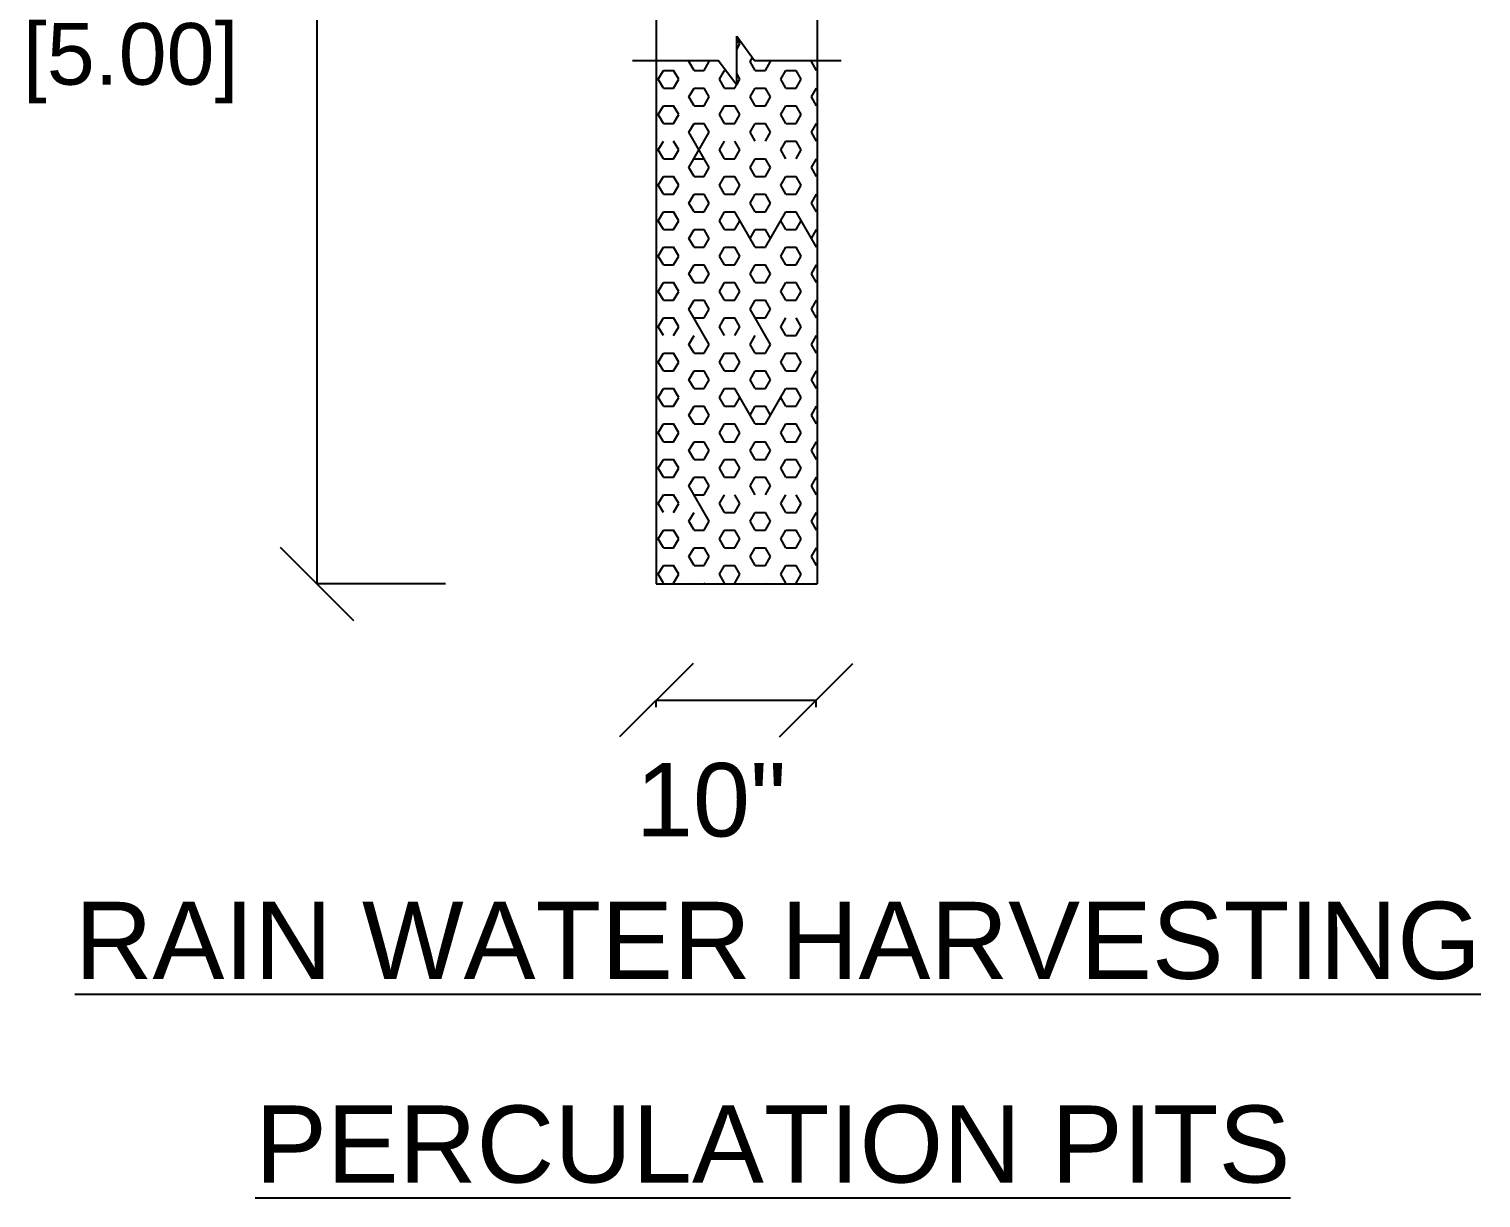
# Model space of a CAD drawing. Header units: metres. Extents: x 0 to 298, y 0 to 162.
# Drawn here: x 110.34 to 117.72, y 40.2 to 46.15 of the extents above; entities that cross this region are included whole.
import ezdxf

# ---------------------------------------------------------------- set-up
doc = ezdxf.new("R2010")
doc.units = ezdxf.units.M
doc.header["$MEASUREMENT"] = 0
doc.styles.add('style1', font='arial.ttf')

msp = doc.modelspace()

# ---------------------------------------------------------------- linework, layer by layer
for p, q in [((111.80189, 52.55661), (111.80189, 43.32662)), ((113.52737, 49.28865), (113.52737, 43.32662)), ((114.34436, 49.28865), (114.34436, 43.32662)), ((113.93587, 46.11177), (114.02661, 45.98723)), ((113.93587, 45.86269), (113.93587, 46.11177)), ((113.95248, 46.07184), (113.93587, 46.10061)), ((113.93587, 46.04307), (113.95248, 46.07184)), ((113.40556, 45.98723), (113.84226, 45.98723)), ((113.69302, 45.98196), (113.69606, 45.98723)), ((113.71896, 45.93702), (113.69302, 45.98196)), ((113.77085, 45.93702), (113.7968, 45.98196)), ((113.7968, 45.98196), (113.79376, 45.98723)), ((113.93587, 45.86269), (113.84226, 45.98723)), ((114.00437, 45.98196), (114.0159, 46.00193)), ((114.03031, 45.93702), (114.00437, 45.98196)), ((114.02661, 45.98723), (114.46617, 45.98723)), ((114.08221, 45.93702), (114.10815, 45.98196)), ((114.10815, 45.98196), (114.10511, 45.98723)), ((114.31572, 45.98196), (114.31876, 45.98723)), ((114.34167, 45.93702), (114.31572, 45.98196)), ((113.53734, 45.89208), (113.56328, 45.93702)), ((113.56329, 45.93702), (113.61518, 45.93702)), ((113.64112, 45.89208), (113.61518, 45.93702)), ((113.71896, 45.93702), (113.77085, 45.93702)), ((113.84869, 45.89208), (113.87464, 45.93702)), ((113.87464, 45.93702), (113.88, 45.93702)), ((113.95248, 45.89208), (113.93587, 45.92085)), ((114.03031, 45.93702), (114.08221, 45.93702)), ((114.16004, 45.89208), (114.18599, 45.93702)), ((114.18599, 45.93702), (114.23788, 45.93702)), ((114.26383, 45.89208), (114.23788, 45.93702)), ((114.34167, 45.93702), (114.34436, 45.93702)), ((113.56328, 45.84714), (113.53734, 45.89208)), ((113.56329, 45.84714), (113.61518, 45.84714)), ((113.61518, 45.84714), (113.64112, 45.89208)), ((113.69302, 45.8022), (113.71896, 45.84714)), ((113.71896, 45.84714), (113.77085, 45.84714)), ((113.7968, 45.8022), (113.77085, 45.84714)), ((113.87464, 45.84714), (113.84869, 45.89208)), ((113.87464, 45.84714), (113.92653, 45.84714)), ((113.92653, 45.84714), (113.93566, 45.86296)), ((113.93587, 45.86331), (113.95248, 45.89208)), ((114.00437, 45.8022), (114.03031, 45.84714)), ((114.03031, 45.84714), (114.08221, 45.84714)), ((114.10815, 45.8022), (114.08221, 45.84714)), ((114.18599, 45.84714), (114.16004, 45.89208)), ((114.18599, 45.84714), (114.23788, 45.84714)), ((114.23788, 45.84714), (114.26383, 45.89208)), ((114.31572, 45.8022), (114.34167, 45.84714)), ((114.34167, 45.84714), (114.34436, 45.84714)), ((113.53734, 45.71232), (113.56328, 45.75726)), ((113.56329, 45.75726), (113.61518, 45.75726)), ((113.64112, 45.71232), (113.61518, 45.75726)), ((113.71896, 45.75726), (113.69302, 45.8022)), ((113.71896, 45.75726), (113.77085, 45.75726)), ((113.77085, 45.75726), (113.7968, 45.8022)), ((113.84869, 45.71232), (113.87464, 45.75726)), ((113.87464, 45.75726), (113.92653, 45.75726)), ((113.95248, 45.71232), (113.92653, 45.75726)), ((114.03031, 45.75726), (114.00437, 45.8022)), ((114.03031, 45.75726), (114.08221, 45.75726)), ((114.08221, 45.75726), (114.10815, 45.8022)), ((114.16004, 45.71232), (114.18599, 45.75726)), ((114.18599, 45.75726), (114.23788, 45.75726)), ((114.26383, 45.71232), (114.23788, 45.75726)), ((114.34167, 45.75726), (114.31572, 45.8022)), ((114.34167, 45.75726), (114.34436, 45.75726)), ((113.56328, 45.66738), (113.53734, 45.71232)), ((113.61518, 45.66738), (113.64112, 45.71232)), ((113.87464, 45.66738), (113.84869, 45.71232)), ((113.92653, 45.66738), (113.95248, 45.71232)), ((114.18599, 45.66738), (114.16004, 45.71232)), ((114.23788, 45.66738), (114.26383, 45.71232)), ((113.56329, 45.66738), (113.61518, 45.66738)), ((113.69302, 45.62244), (113.71896, 45.66738)), ((113.7968, 45.44268), (113.69302, 45.62244)), ((113.69302, 45.44268), (113.7968, 45.62244)), ((113.71896, 45.66738), (113.77085, 45.66738)), ((113.7968, 45.62244), (113.77085, 45.66738)), ((113.87464, 45.66738), (113.92653, 45.66738)), ((114.00437, 45.62244), (114.03031, 45.66738)), ((114.03031, 45.5775), (114.00437, 45.62244)), ((114.03031, 45.66738), (114.08221, 45.66738)), ((114.10815, 45.62244), (114.08221, 45.66738)), ((114.08221, 45.5775), (114.10815, 45.62244)), ((114.18599, 45.66738), (114.23788, 45.66738)), ((114.31572, 45.62244), (114.34167, 45.66738)), ((114.34167, 45.5775), (114.31572, 45.62244)), ((114.34167, 45.66738), (114.34436, 45.66738)), ((113.53734, 45.53256), (113.56328, 45.5775)), ((113.56328, 45.48762), (113.53734, 45.53256)), ((113.64112, 45.53256), (113.61518, 45.5775)), ((113.61518, 45.48762), (113.64112, 45.53256)), ((113.84869, 45.53256), (113.87464, 45.5775)), ((113.87464, 45.48762), (113.84869, 45.53256)), ((113.95248, 45.53256), (113.92653, 45.5775)), ((113.92653, 45.48762), (113.95248, 45.53256)), ((114.16004, 45.53256), (114.18599, 45.5775)), ((114.18599, 45.48762), (114.16004, 45.53256)), ((114.18599, 45.5775), (114.23788, 45.5775)), ((114.26383, 45.53256), (114.23788, 45.5775)), ((114.23788, 45.48762), (114.26383, 45.53256)), ((113.56329, 45.48762), (113.61518, 45.48762)), ((113.71896, 45.48762), (113.77085, 45.48762)), ((113.87464, 45.48762), (113.92653, 45.48762)), ((114.00437, 45.44268), (114.03031, 45.48762)), ((114.03031, 45.48762), (114.08221, 45.48762)), ((114.10815, 45.44268), (114.08221, 45.48762)), ((114.31572, 45.44268), (114.34167, 45.48762)), ((114.34167, 45.48762), (114.34436, 45.48762)), ((113.53734, 45.3528), (113.56328, 45.39774)), ((113.56329, 45.39774), (113.61518, 45.39774)), ((113.64112, 45.3528), (113.61518, 45.39774)), ((113.71896, 45.39774), (113.69302, 45.44268)), ((113.71896, 45.39774), (113.77085, 45.39774)), ((113.77085, 45.39774), (113.7968, 45.44268)), ((113.84869, 45.3528), (113.87464, 45.39774)), ((113.87464, 45.39774), (113.92653, 45.39774)), ((113.95248, 45.3528), (113.92653, 45.39774)), ((114.03031, 45.39774), (114.00437, 45.44268)), ((114.03031, 45.39774), (114.08221, 45.39774)), ((114.08221, 45.39774), (114.10815, 45.44268)), ((114.16004, 45.3528), (114.18599, 45.39774)), ((114.18599, 45.39774), (114.23788, 45.39774)), ((114.26383, 45.3528), (114.23788, 45.39774)), ((114.34167, 45.39774), (114.31572, 45.44268)), ((114.34167, 45.39774), (114.34436, 45.39774)), ((113.56328, 45.30786), (113.53734, 45.3528)), ((113.56329, 45.30786), (113.61518, 45.30786)), ((113.61518, 45.30786), (113.64112, 45.3528)), ((113.69302, 45.26292), (113.71896, 45.30786)), ((113.71896, 45.30786), (113.77085, 45.30786)), ((113.7968, 45.26292), (113.77085, 45.30786)), ((113.87464, 45.30786), (113.84869, 45.3528)), ((113.87464, 45.30786), (113.92653, 45.30786)), ((113.92653, 45.30786), (113.95248, 45.3528)), ((114.00437, 45.26292), (114.03031, 45.30786)), ((114.03031, 45.30786), (114.08221, 45.30786)), ((114.10815, 45.26292), (114.08221, 45.30786)), ((114.18599, 45.30786), (114.16004, 45.3528)), ((114.18599, 45.30786), (114.23788, 45.30786)), ((114.23788, 45.30786), (114.26383, 45.3528)), ((114.31572, 45.26292), (114.34167, 45.30786)), ((114.34167, 45.30786), (114.34436, 45.30786)), ((113.71896, 45.21798), (113.69302, 45.26292)), ((113.77085, 45.21798), (113.7968, 45.26292)), ((114.03031, 45.21798), (114.00437, 45.26292)), ((114.08221, 45.21798), (114.10815, 45.26292)), ((114.34167, 45.21798), (114.31572, 45.26292)), ((113.53734, 45.17304), (113.56328, 45.21798)), ((113.56328, 45.1281), (113.53734, 45.17304)), ((113.56329, 45.21798), (113.61518, 45.21798)), ((113.64112, 45.17304), (113.61518, 45.21798)), ((113.61518, 45.1281), (113.64112, 45.17304)), ((113.71896, 45.21798), (113.77085, 45.21798)), ((113.84869, 45.17304), (113.87464, 45.21798)), ((113.87464, 45.1281), (113.84869, 45.17304)), ((113.87464, 45.21798), (113.92653, 45.21798)), ((114.03031, 45.03822), (113.92653, 45.21798)), ((113.92653, 45.1281), (113.95248, 45.17304)), ((114.03031, 45.21798), (114.08221, 45.21798)), ((114.08221, 45.03822), (114.18599, 45.21798)), ((114.18599, 45.1281), (114.16004, 45.17304)), ((114.18599, 45.21798), (114.23788, 45.21798)), ((114.34167, 45.03822), (114.23788, 45.21798)), ((114.23788, 45.1281), (114.26383, 45.17304)), ((114.34167, 45.21798), (114.34436, 45.21798)), ((113.56329, 45.1281), (113.61518, 45.1281)), ((113.69302, 45.08316), (113.71896, 45.1281)), ((113.71896, 45.1281), (113.77085, 45.1281)), ((113.7968, 45.08316), (113.77085, 45.1281)), ((113.87464, 45.1281), (113.92653, 45.1281)), ((114.00437, 45.08316), (114.03031, 45.1281)), ((114.03031, 45.1281), (114.08221, 45.1281)), ((114.10815, 45.08316), (114.08221, 45.1281)), ((114.18599, 45.1281), (114.23788, 45.1281)), ((114.31572, 45.08316), (114.34167, 45.1281)), ((114.34167, 45.1281), (114.34436, 45.1281)), ((113.53734, 44.99328), (113.56328, 45.03822)), ((113.56329, 45.03822), (113.61518, 45.03822)), ((113.64112, 44.99328), (113.61518, 45.03822)), ((113.71896, 45.03822), (113.69302, 45.08316)), ((113.71896, 45.03822), (113.77085, 45.03822)), ((113.77085, 45.03822), (113.7968, 45.08316)), ((113.84869, 44.99328), (113.87464, 45.03822)), ((113.87464, 45.03822), (113.92653, 45.03822)), ((113.95248, 44.99328), (113.92653, 45.03822)), ((114.03031, 45.03822), (114.08221, 45.03822)), ((114.16004, 44.99328), (114.18599, 45.03822)), ((114.18599, 45.03822), (114.23788, 45.03822)), ((114.26383, 44.99328), (114.23788, 45.03822)), ((114.34167, 45.03822), (114.34436, 45.03822)), ((113.56328, 44.94834), (113.53734, 44.99328)), ((113.56329, 44.94834), (113.61518, 44.94834)), ((113.61518, 44.94834), (113.64112, 44.99328)), ((113.69302, 44.9034), (113.71896, 44.94834)), ((113.71896, 44.94834), (113.77085, 44.94834)), ((113.7968, 44.9034), (113.77085, 44.94834)), ((113.87464, 44.94834), (113.84869, 44.99328)), ((113.87464, 44.94834), (113.92653, 44.94834)), ((113.92653, 44.94834), (113.95248, 44.99328)), ((114.00437, 44.9034), (114.03031, 44.94834)), ((114.03031, 44.94834), (114.08221, 44.94834)), ((114.10815, 44.9034), (114.08221, 44.94834)), ((114.18599, 44.94834), (114.16004, 44.99328)), ((114.18599, 44.94834), (114.23788, 44.94834)), ((114.23788, 44.94834), (114.26383, 44.99328)), ((114.31572, 44.9034), (114.34167, 44.94834)), ((114.34167, 44.94834), (114.34436, 44.94834)), ((113.71896, 44.85846), (113.69302, 44.9034)), ((113.77085, 44.85846), (113.7968, 44.9034)), ((114.03031, 44.85846), (114.00437, 44.9034)), ((114.08221, 44.85846), (114.10815, 44.9034)), ((114.34167, 44.85846), (114.31572, 44.9034)), ((113.53734, 44.81352), (113.56328, 44.85846)), ((113.56328, 44.76858), (113.53734, 44.81352)), ((113.56329, 44.85846), (113.61518, 44.85846)), ((113.64112, 44.81352), (113.61518, 44.85846)), ((113.61518, 44.76858), (113.64112, 44.81352)), ((113.71896, 44.85846), (113.77085, 44.85846)), ((113.84869, 44.81352), (113.87464, 44.85846)), ((113.87464, 44.76858), (113.84869, 44.81352)), ((113.87464, 44.85846), (113.92653, 44.85846)), ((113.95248, 44.81352), (113.92653, 44.85846)), ((113.92653, 44.76858), (113.95248, 44.81352)), ((114.03031, 44.85846), (114.08221, 44.85846)), ((114.16004, 44.81352), (114.18599, 44.85846)), ((114.18599, 44.76858), (114.16004, 44.81352)), ((114.18599, 44.85846), (114.23788, 44.85846)), ((114.26383, 44.81352), (114.23788, 44.85846)), ((114.23788, 44.76858), (114.26383, 44.81352)), ((114.34167, 44.85846), (114.34436, 44.85846)), ((113.56329, 44.76858), (113.61518, 44.76858)), ((113.69302, 44.72364), (113.71896, 44.76858)), ((113.7968, 44.54388), (113.69302, 44.72364)), ((113.71896, 44.76858), (113.77085, 44.76858)), ((113.7968, 44.72364), (113.77085, 44.76858)), ((113.77085, 44.6787), (113.7968, 44.72364)), ((113.87464, 44.76858), (113.92653, 44.76858)), ((114.00437, 44.72364), (114.03031, 44.76858)), ((114.10815, 44.54388), (114.00437, 44.72364)), ((114.03031, 44.76858), (114.08221, 44.76858)), ((114.10815, 44.72364), (114.08221, 44.76858)), ((114.08221, 44.6787), (114.10815, 44.72364)), ((114.18599, 44.76858), (114.23788, 44.76858)), ((114.31572, 44.72364), (114.34167, 44.76858)), ((114.34167, 44.6787), (114.31572, 44.72364)), ((114.34167, 44.76858), (114.34436, 44.76858)), ((113.53734, 44.63376), (113.56328, 44.6787)), ((113.56329, 44.6787), (113.61518, 44.6787)), ((113.64112, 44.63376), (113.61518, 44.6787)), ((113.71896, 44.6787), (113.77085, 44.6787)), ((113.84869, 44.63376), (113.87464, 44.6787)), ((113.87464, 44.6787), (113.92653, 44.6787)), ((113.95248, 44.63376), (113.92653, 44.6787)), ((114.03031, 44.6787), (114.08221, 44.6787)), ((114.16004, 44.63376), (114.18599, 44.6787)), ((114.26383, 44.63376), (114.23788, 44.6787)), ((114.34167, 44.6787), (114.34436, 44.6787)), ((113.56328, 44.58882), (113.53734, 44.63376)), ((113.61518, 44.58882), (113.64112, 44.63376)), ((113.69302, 44.54388), (113.71896, 44.58882)), ((113.87464, 44.58882), (113.84869, 44.63376)), ((113.92653, 44.58882), (113.95248, 44.63376)), ((114.00437, 44.54388), (114.03031, 44.58882)), ((114.18599, 44.58882), (114.16004, 44.63376)), ((114.18599, 44.58882), (114.23788, 44.58882)), ((114.23788, 44.58882), (114.26383, 44.63376)), ((114.31572, 44.54388), (114.34167, 44.58882)), ((113.53734, 44.454), (113.56328, 44.49894)), ((113.56329, 44.49894), (113.61518, 44.49894)), ((113.64112, 44.454), (113.61518, 44.49894)), ((113.71896, 44.49894), (113.69302, 44.54388)), ((113.71896, 44.49894), (113.77085, 44.49894)), ((113.77085, 44.49894), (113.7968, 44.54388)), ((113.84869, 44.454), (113.87464, 44.49894)), ((113.87464, 44.49894), (113.92653, 44.49894)), ((113.95248, 44.454), (113.92653, 44.49894)), ((114.03031, 44.49894), (114.00437, 44.54388)), ((114.03031, 44.49894), (114.08221, 44.49894)), ((114.08221, 44.49894), (114.10815, 44.54388)), ((114.16004, 44.454), (114.18599, 44.49894)), ((114.18599, 44.49894), (114.23788, 44.49894)), ((114.26383, 44.454), (114.23788, 44.49894)), ((114.34167, 44.49894), (114.31572, 44.54388)), ((114.34167, 44.49894), (114.34436, 44.49894)), ((113.56328, 44.40906), (113.53734, 44.454)), ((113.61518, 44.40906), (113.64112, 44.454)), ((113.87464, 44.40906), (113.84869, 44.454)), ((113.92653, 44.40906), (113.95248, 44.454)), ((114.18599, 44.40906), (114.16004, 44.454)), ((114.23788, 44.40906), (114.26383, 44.454)), ((113.56329, 44.40906), (113.61518, 44.40906)), ((113.69302, 44.36412), (113.71896, 44.40906)), ((113.71896, 44.31918), (113.69302, 44.36412)), ((113.71896, 44.40906), (113.77085, 44.40906)), ((113.7968, 44.36412), (113.77085, 44.40906)), ((113.77085, 44.31918), (113.7968, 44.36412)), ((113.87464, 44.40906), (113.92653, 44.40906)), ((114.00437, 44.36412), (114.03031, 44.40906)), ((114.03031, 44.31918), (114.00437, 44.36412)), ((114.03031, 44.40906), (114.08221, 44.40906)), ((114.10815, 44.36412), (114.08221, 44.40906)), ((114.08221, 44.31918), (114.10815, 44.36412)), ((114.18599, 44.40906), (114.23788, 44.40906)), ((114.31572, 44.36412), (114.34167, 44.40906)), ((114.34167, 44.31918), (114.31572, 44.36412)), ((114.34167, 44.40906), (114.34436, 44.40906)), ((113.53734, 44.27424), (113.56328, 44.31918)), ((113.56328, 44.2293), (113.53734, 44.27424)), ((113.56329, 44.31918), (113.61518, 44.31918)), ((113.64112, 44.27424), (113.61518, 44.31918)), ((113.61518, 44.2293), (113.64112, 44.27424)), ((113.71896, 44.31918), (113.77085, 44.31918)), ((113.84869, 44.27424), (113.87464, 44.31918)), ((113.87464, 44.2293), (113.84869, 44.27424)), ((113.87464, 44.31918), (113.92653, 44.31918)), ((114.03031, 44.13942), (113.92653, 44.31918)), ((113.92653, 44.2293), (113.95248, 44.27424)), ((114.03031, 44.31918), (114.08221, 44.31918)), ((114.08221, 44.13942), (114.18599, 44.31918)), ((114.18599, 44.2293), (114.16004, 44.27424)), ((114.18599, 44.31918), (114.23788, 44.31918)), ((114.26383, 44.27424), (114.23788, 44.31918)), ((114.23788, 44.2293), (114.26383, 44.27424)), ((114.34167, 44.31918), (114.34436, 44.31918)), ((113.56329, 44.2293), (113.61518, 44.2293)), ((113.69302, 44.18436), (113.71896, 44.2293)), ((113.71896, 44.2293), (113.77085, 44.2293)), ((113.7968, 44.18436), (113.77085, 44.2293)), ((113.87464, 44.2293), (113.92653, 44.2293)), ((114.00437, 44.18436), (114.03031, 44.2293)), ((114.03031, 44.2293), (114.08221, 44.2293)), ((114.10815, 44.18436), (114.08221, 44.2293)), ((114.18599, 44.2293), (114.23788, 44.2293)), ((114.31572, 44.18436), (114.34167, 44.2293)), ((114.34167, 44.2293), (114.34436, 44.2293)), ((113.53734, 44.09448), (113.56328, 44.13942)), ((113.56329, 44.13942), (113.61518, 44.13942)), ((113.64112, 44.09448), (113.61518, 44.13942)), ((113.71896, 44.13942), (113.69302, 44.18436)), ((113.71896, 44.13942), (113.77085, 44.13942)), ((113.77085, 44.13942), (113.7968, 44.18436)), ((113.84869, 44.09448), (113.87464, 44.13942)), ((113.87464, 44.13942), (113.92653, 44.13942)), ((113.95248, 44.09448), (113.92653, 44.13942)), ((114.03031, 44.13942), (114.08221, 44.13942)), ((114.16004, 44.09448), (114.18599, 44.13942)), ((114.18599, 44.13942), (114.23788, 44.13942)), ((114.26383, 44.09448), (114.23788, 44.13942)), ((114.34167, 44.13942), (114.31572, 44.18436)), ((114.34167, 44.13942), (114.34436, 44.13942)), ((113.56328, 44.04954), (113.53734, 44.09448)), ((113.61518, 44.04954), (113.64112, 44.09448)), ((113.87464, 44.04954), (113.84869, 44.09448)), ((113.92653, 44.04954), (113.95248, 44.09448)), ((114.18599, 44.04954), (114.16004, 44.09448)), ((114.23788, 44.04954), (114.26383, 44.09448)), ((113.56329, 44.04954), (113.61518, 44.04954)), ((113.69302, 44.0046), (113.71896, 44.04954)), ((113.71896, 43.95966), (113.69302, 44.0046)), ((113.71896, 44.04954), (113.77085, 44.04954)), ((113.7968, 44.0046), (113.77085, 44.04954)), ((113.77085, 43.95966), (113.7968, 44.0046)), ((113.87464, 44.04954), (113.92653, 44.04954)), ((114.00437, 44.0046), (114.03031, 44.04954)), ((114.03031, 43.95966), (114.00437, 44.0046)), ((114.03031, 44.04954), (114.08221, 44.04954)), ((114.10815, 44.0046), (114.08221, 44.04954)), ((114.08221, 43.95966), (114.10815, 44.0046)), ((114.18599, 44.04954), (114.23788, 44.04954)), ((114.31572, 44.0046), (114.34167, 44.04954)), ((114.34167, 43.95966), (114.31572, 44.0046)), ((114.34167, 44.04954), (114.34436, 44.04954)), ((113.53734, 43.91472), (113.56328, 43.95966)), ((113.56328, 43.86978), (113.53734, 43.91472)), ((113.56329, 43.95966), (113.61518, 43.95966)), ((113.64112, 43.91472), (113.61518, 43.95966)), ((113.61518, 43.86978), (113.64112, 43.91472)), ((113.71896, 43.95966), (113.77085, 43.95966)), ((113.84869, 43.91472), (113.87464, 43.95966)), ((113.87464, 43.86978), (113.84869, 43.91472)), ((113.87464, 43.95966), (113.92653, 43.95966)), ((113.95248, 43.91472), (113.92653, 43.95966)), ((113.92653, 43.86978), (113.95248, 43.91472)), ((114.03031, 43.95966), (114.08221, 43.95966)), ((114.16004, 43.91472), (114.18599, 43.95966)), ((114.18599, 43.86978), (114.16004, 43.91472)), ((114.18599, 43.95966), (114.23788, 43.95966)), ((114.26383, 43.91472), (114.23788, 43.95966)), ((114.23788, 43.86978), (114.26383, 43.91472)), ((114.34167, 43.95966), (114.34436, 43.95966)), ((113.56329, 43.86978), (113.61518, 43.86978)), ((113.69302, 43.82484), (113.71896, 43.86978)), ((113.71896, 43.86978), (113.77085, 43.86978)), ((113.7968, 43.82484), (113.77085, 43.86978)), ((113.87464, 43.86978), (113.92653, 43.86978)), ((114.00437, 43.82484), (114.03031, 43.86978)), ((114.03031, 43.86978), (114.08221, 43.86978)), ((114.10815, 43.82484), (114.08221, 43.86978)), ((114.18599, 43.86978), (114.23788, 43.86978)), ((114.31572, 43.82484), (114.34167, 43.86978)), ((114.34167, 43.86978), (114.34436, 43.86978)), ((113.53734, 43.73496), (113.56328, 43.7799)), ((113.56329, 43.7799), (113.61518, 43.7799)), ((113.64112, 43.73496), (113.61518, 43.7799)), ((113.7968, 43.64508), (113.69302, 43.82484)), ((113.71896, 43.7799), (113.77085, 43.7799)), ((113.77085, 43.7799), (113.7968, 43.82484)), ((113.84869, 43.73496), (113.87464, 43.7799)), ((113.95248, 43.73496), (113.92653, 43.7799)), ((114.03031, 43.7799), (114.00437, 43.82484)), ((114.08221, 43.7799), (114.10815, 43.82484)), ((114.16004, 43.73496), (114.18599, 43.7799)), ((114.26383, 43.73496), (114.23788, 43.7799)), ((114.34167, 43.7799), (114.31572, 43.82484)), ((113.56328, 43.69002), (113.53734, 43.73496)), ((113.61518, 43.69002), (113.64112, 43.73496)), ((113.69302, 43.64508), (113.71896, 43.69002)), ((113.87464, 43.69002), (113.84869, 43.73496)), ((113.87464, 43.69002), (113.92653, 43.69002)), ((113.92653, 43.69002), (113.95248, 43.73496)), ((114.00437, 43.64508), (114.03031, 43.69002)), ((114.03031, 43.69002), (114.08221, 43.69002)), ((114.10815, 43.64508), (114.08221, 43.69002)), ((114.18599, 43.69002), (114.16004, 43.73496)), ((114.18599, 43.69002), (114.23788, 43.69002)), ((114.23788, 43.69002), (114.26383, 43.73496)), ((114.31572, 43.64508), (114.34167, 43.69002)), ((114.34167, 43.69002), (114.34436, 43.69002)), ((113.71896, 43.60014), (113.69302, 43.64508)), ((113.77085, 43.60014), (113.7968, 43.64508)), ((114.03031, 43.60014), (114.00437, 43.64508)), ((114.08221, 43.60014), (114.10815, 43.64508)), ((114.34167, 43.60014), (114.31572, 43.64508)), ((113.53734, 43.55521), (113.56328, 43.60014)), ((113.56328, 43.51026), (113.53734, 43.5552)), ((113.56329, 43.60014), (113.61518, 43.60014)), ((113.64112, 43.5552), (113.61518, 43.60014)), ((113.61518, 43.51027), (113.64112, 43.55521)), ((113.71896, 43.60014), (113.77085, 43.60014)), ((113.84869, 43.55521), (113.87464, 43.60014)), ((113.87464, 43.51026), (113.84869, 43.5552)), ((113.87464, 43.60014), (113.92653, 43.60014)), ((113.95248, 43.5552), (113.92653, 43.60014)), ((113.92653, 43.51027), (113.95248, 43.55521)), ((114.03031, 43.60014), (114.08221, 43.60014)), ((114.16004, 43.55521), (114.18599, 43.60014)), ((114.18599, 43.51026), (114.16004, 43.5552)), ((114.18599, 43.60014), (114.23788, 43.60014)), ((114.26383, 43.5552), (114.23788, 43.60014)), ((114.23788, 43.51027), (114.26383, 43.55521)), ((114.34167, 43.60014), (114.34436, 43.60014)), ((113.56329, 43.51027), (113.61518, 43.51027)), ((113.69302, 43.46533), (113.71896, 43.51027)), ((113.71896, 43.42039), (113.69302, 43.46532)), ((113.71896, 43.51027), (113.77085, 43.51027)), ((113.7968, 43.46532), (113.77085, 43.51026)), ((113.77085, 43.42039), (113.7968, 43.46533)), ((113.87464, 43.51027), (113.92653, 43.51027)), ((114.00437, 43.46533), (114.03031, 43.51027)), ((114.03031, 43.42039), (114.00437, 43.46532)), ((114.03031, 43.51027), (114.08221, 43.51027)), ((114.10815, 43.46532), (114.08221, 43.51026)), ((114.08221, 43.42039), (114.10815, 43.46533)), ((114.18599, 43.51027), (114.23788, 43.51027)), ((114.31572, 43.46533), (114.34167, 43.51027)), ((114.34167, 43.42039), (114.31572, 43.46532)), ((114.34167, 43.51027), (114.34436, 43.51027)), ((113.53734, 43.37545), (113.56328, 43.42039)), ((113.56329, 43.42039), (113.61518, 43.42039)), ((113.64112, 43.37545), (113.61518, 43.42039)), ((113.71896, 43.42039), (113.77085, 43.42039)), ((113.84869, 43.37545), (113.87464, 43.42039)), ((113.87464, 43.42039), (113.92653, 43.42039)), ((113.95248, 43.37545), (113.92653, 43.42039)), ((114.03031, 43.42039), (114.08221, 43.42039)), ((114.16004, 43.37545), (114.18599, 43.42039)), ((114.18599, 43.42039), (114.23788, 43.42039)), ((114.26383, 43.37545), (114.23788, 43.42039)), ((114.34167, 43.42039), (114.34436, 43.42039)), ((112.45549, 43.32662), (111.80189, 43.32662)), ((113.52737, 43.32662), (114.34436, 43.32662)), ((113.56328, 43.33051), (113.53734, 43.37545)), ((113.61518, 43.33051), (113.64112, 43.37545)), ((113.71672, 43.32662), (113.71896, 43.33051)), ((113.7731, 43.32662), (113.77085, 43.33051)), ((113.87464, 43.33051), (113.84869, 43.37545)), ((113.92653, 43.33051), (113.95248, 43.37545)), ((114.02807, 43.32662), (114.03031, 43.33051)), ((114.08445, 43.32662), (114.08221, 43.33051)), ((114.18599, 43.33051), (114.16004, 43.37545)), ((114.23788, 43.33051), (114.26383, 43.37545)), ((114.33942, 43.32662), (114.34167, 43.33051)), ((113.52737, 42.6993), (113.52737, 42.73567)), ((113.52737, 42.73567), (114.33942, 42.73567)), ((114.33942, 42.6993), (114.33942, 42.73567))]:
    msp.add_line(p, q)
at = {"linetype": 'ByBlock'}
for p, q in [((111.61508, 43.51343), (111.98871, 43.1398)), ((113.71418, 42.92248), (113.34056, 42.54886)), ((114.15261, 42.54886), (114.52623, 42.92248))]:
    msp.add_line(p, q, dxfattribs=at)

# ---------------------------------------------------------------- texts
at = {"style": 'style1'}
for s, height, p in [(' [5.00]', 0.313475, (110.18668, 45.86439)), ('10"', 0.373623, (113.42311, 42.04225)), ('%%uRAIN WATER HARVESTING', 0.3918432, (110.57186, 41.31837)), ('%%uPERCULATION PITS', 0.3918432, (111.48833, 40.28282))]:
    msp.add_text(s, height=height, dxfattribs=at).set_placement(p)

doc.saveas('drawing.dxf')
